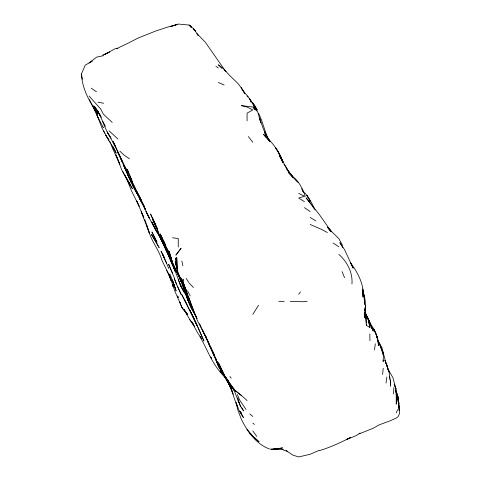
<?xml version="1.0" encoding="UTF-8"?>
<svg xmlns="http://www.w3.org/2000/svg" width="481" height="481" viewBox="0 0 481 481"><rect width="100%" height="100%" fill="white"/><g stroke="black" fill="none" stroke-linecap="round" stroke-linejoin="round"><path stroke-width="0.72" d="M178.247 247.036L178.253 238.534L172.517 237.752M247.078 120.875L247.078 113.137L252.814 109.939L247.078 107.035L241.342 105.592L252.814 107.035M390.368 385.72L390.47 379.846L389.376 379.671M364.742 312.969L364.676 314.454C366.63 305.976 365.133 297.39 362.415 289.267L364.303 297.703L364.508 304.443L364.364 301.521M364.845 310.738L364.983 307.768M393.548 394.065L393.861 387.62M398.527 405.549L399.158 410.552C398.815 403.661 398.533 396.609 395.737 390.085M382.629 374.513L383.207 368.224M185.588 288.702C180.868 279.142 175.012 268.915 175.733 257.966L175.799 259.397M374.501 349.952L375.312 343.795M390.47 386.249L390.47 379.846M386.002 383.086L386.874 376.966M364.899 314.327L364.406 317.628L365.524 311.652L365.32 308.225M365.758 305.164L364.808 311.237L365.428 307.401M397.047 401.737L397.889 396.566L396.206 391.48M82.491 79.257L81.379 74.014L85.245 65.157L92.25 61.117L89.075 62.945L96.681 57.095L103.686 55.67M396.206 412.902L397.643 409.674M252.814 314.412L258.55 305.213M298.701 294.252L300.397 291.955M360.071 433.032L356.06 435.69L346.266 439.616L350.324 437.62C340.362 442.676 330.164 447.42 319.438 450.625M319.095 450.408L310.173 454.268L298.695 456.95L293.019 455.17L287.223 451.346L282.125 449.561M102.549 55.165L109.421 52.08L104.088 54.744L115.151 48.743L116.504 48.671L126.623 43.927L138.095 38.047L155.303 31.187L166.781 27.333L177.657 24.369L170.22 26.695L178.253 24.05L189.123 25.054L191.288 26.948M359.259 433.874L373.262 428.21L378.998 424.939L390.47 420.683L396.206 418.031L398.16 416.594L399.525 413.552L399.621 406.872L398.484 403.535M271.254 449.29L282.642 447.919L275.751 449.29L270.015 449.086M307.215 301.268L302.489 301.749L290.284 301.328M273.671 448.815L280.97 448.28L275.751 449.29L283.249 449.597M278.776 301.304L284.145 301.34M116.504 48.671L117.965 48.701M97.944 102.194L103.686 103.247M310.173 224.471L321.645 229.431L327.381 232.545M218.398 82.498L224.134 84.975M269.354 448.965C256.054 443.969 247.414 431.487 241.342 419.246L237.891 410.161L236.129 402.651M298.695 193.344L304.431 196.272L298.695 198.058L304.437 201.683M366.281 323.941L366.36 325.384L369.943 327.453L368.127 319.083L364.971 312.271M310.173 217.472L315.909 220.971M186.55 312.842C182.798 310.479 181.139 306.036 179.792 301.99L181.806 307.443L183.117 308.772M333.111 243.001L338.846 246.825M129.527 158.802L124.236 155.237L119.841 151.154M215.927 66.33L218.398 68.001M304.437 207.648L310.173 211.55M91.252 88.179L96.489 91.781M186.947 313.269L185.281 312.067L187.35 314.508M244.781 93.416L241.005 87.434L237.614 83.153L229.022 74.868L224.134 69.258L218.398 64.797L221.819 68.266M247.078 400.577C240.536 393.819 231.102 389.604 227.639 380.327L235.606 391.486L234.265 389.279M286.135 450.378L287.223 451.244M207.407 339.851L216.294 360.383L220.274 366.877L218.398 362.884L224.597 375.992L234.259 389.754L235.606 391.029L230.712 386.147L234.259 389.754L241.342 395.4M252.814 423.094L254.461 424.452M249.783 413.907L252.814 416.48M293.121 177.772L288.75 172.841L292.959 177.068C298.406 180.694 301.304 186.532 303.613 192.412L301.906 188.823L303.487 191.991M117.929 139.009L109.109 130.856M112.211 122.445L103.469 114.244M191.234 27.08L189.123 25.054L193.843 28.95L198.208 35.45M193.344 29.1L195.454 31.121L193.374 29.034M181.806 307.443L182.864 308.489M338.846 254.389C347.168 261.748 352.868 272.661 351.96 283.952M292.959 177.068L298.22 182.63M247.078 96.032L250.174 99.351L252.814 103.944L255.477 110.041M189.358 283.213L193.38 287.512M297.024 181.313L289.261 172.553L287.229 169.619L286.099 167.755L292.821 176.954L287.229 169.619L280.152 156.397L281.493 159.187C278.012 149.242 271.224 141.33 263.534 134.421L270.021 141.414L264.285 135.113L266.456 137.788M248.286 96.861L244.42 92.472L241.149 87.734L244.709 93.338M89.129 96.032L100.806 109.163L103.187 113.835M377.669 340.843L378.998 342.382L381.908 347.607L385.654 361.952L388.937 371.53L389.971 378.751L389.436 376.689M249.38 98.894L255.128 106.157L257.088 109.963L252.814 103.096L257.088 109.963M201.383 338.371L197 331.788L191.624 321.645L193.681 324.597M226.978 379.888L220.106 371.434L223.334 375.27C212.241 364.616 207.533 349.675 200 336.682L201.19 338.167M187.386 314.424L183.982 309.301L189.718 319.57L194.739 326.473M248.346 136.568L252.814 142.256M284.024 164.268L286.448 167.556L288.588 172.15M211.46 358.225L210.576 357.064L211.412 358.201M227.224 380.218C219.36 370.292 215.32 357.966 210.101 346.579L213.774 355.218M256.764 436.369L252.814 430.946M111.165 138.306C105.105 130.321 102.952 120.238 97.944 111.676L101.431 117.388M229.87 376.479L231.205 378.27M246.013 409.463L239.574 399.933L237.361 394.588M329.948 230.195L327.381 227.122L331.415 231.824L329.094 229.028L338.846 238.606L342.514 245.382M330.411 230.363L319.468 214.718L306.03 197.829L312.289 205.621L313.612 208.165M225.805 378.132L224.134 375.799L225.775 378.156M189.718 319.57L193.542 324.952M225.884 71.717L205.309 42.202L197.006 33.754L198.202 35.516M97.276 110.365L94.384 106.241L100.126 115.344M225.769 71.681L224.134 69.282M187.259 314.231L185.642 311.856L187.41 314.472M227.832 381.15L224.158 375.745M106.956 136.995L102.098 128.283L96.134 112.686L97.95 117.34L93.777 108.399M107.774 138.209L109.007 140.037M253.962 108.49L253.162 107.299L257.582 111.37L260.828 122.739L259.542 118.001L263.017 128.096L267.628 138.684L265.752 135.233L268.446 139.863M189.724 25.385L190.945 27.225M225.126 376.671L225.914 377.862M233.369 388.45L240.368 406.096L243.542 410.882L241.456 407.124M151.954 222.144L155.603 229.846L161.039 238.396L158.97 234.53L163.318 242.785M224.134 376.082L229.545 384.992L221.176 370.815L216.077 360.51L218.398 365.885L222.402 372.589M225.547 377.399L226.731 379.196M369.576 322.679C374.627 329.371 378.252 337.295 378.697 345.749L377.777 341.444M186.207 278.409L188.871 282.515M179.533 277.122L181.559 280.285L176.244 270.917L181.541 280.249M108.856 140.061L105.724 135.167L116.228 153.235L112.596 145.755M109.638 141.282L110.426 142.502M186.995 296.609L181.541 287.728L173.629 267.093L175.318 271.452L170.593 260.936L167.791 252.615M226.701 379.214L221.404 370.683L226.713 379.208M224.729 376.076L226.701 379.172M161.039 238.396L155.982 230.417L161.345 238.955M264.285 132.083L266.492 136.021M186.345 294.889L184.824 292.454L186.923 296.296M369.751 323.118L373.262 331.138L368.163 319.065L372.372 328.854L368.945 320.25L364.911 312.247M264.863 132.822L269.546 140.885M110.179 136.863L107.197 131.962L115.157 146.122L113.005 141.859L122.781 162.704L117.671 152.405M155.303 228.493L153.012 224.723L155.243 228.397M122.661 171.44L132.365 188.624L124.675 174.856M135.408 190.181L132.365 183.664L137.674 193.843L132.365 183.664L136.784 192.839L136.105 191.51M136.147 191.414L136.887 192.64M95.503 111.394L89.322 99.609M144.649 207.197L140.007 199.116L144.534 207.143M215.452 357.467L218.362 365.819L223.406 374.477L218.362 365.819L215.151 356.908M93.32 105.646L97.95 114.141C89.622 102.056 82.221 89.081 81.379 74.014M138.101 195.184L139.219 197.084M181.577 280.261C176.022 271.308 170.875 261.88 169.252 251.322L172.517 263.089L176.178 270.959L172.517 263.089L168.146 250.679L171.062 257.461M364.983 312.62L367.526 317.544M387.47 368.356L392.905 377.639L395.977 389.105M218.398 365.885L223.431 374.495M226.948 380.73L229.816 385.696M143.494 205.297L132.365 185.329M144.619 207.251L138.101 194.757M145.154 208.562L141.438 202.146L135.143 188.678L137.674 193.843M387.993 369.709L389.075 371.615L388.089 369.679M265.927 135.522L267.701 138.642M196.47 317.274L192.911 309.812M97.685 110.955L100.156 115.326M159.716 235.654L161.039 237.993M166.781 270.466L170.851 278.733L161.953 260.353C159.271 250.745 152.772 242.977 149.573 233.658M140.007 199.116L142.791 204.13M237.975 400.853L239.37 403.361M379.299 344.095L379.99 345.352M103.686 131.06L104.906 133.285M166.192 249.398L159.337 235.161L169.673 258.183L168.645 255.435M186.995 304.449L181.608 294.318L193.891 318.53L203.926 341.035L198.202 327.645M141.161 199.843L137.53 193.266L143.831 206.006L143.248 204.696M135.041 188.738L145.298 209.307L142.851 204.1L147.475 214.67L155.603 229.846M342.863 247.571L339.863 242.683L344.582 249.699L353.138 268.133L350.318 262.56C357.515 272.048 363.359 283.087 363.456 295.286L362.824 293.169M187.512 290.903L190.235 295.953M206.92 339.297L201.527 328.108M218.398 362.902L223.064 372.21M102.706 121.308L105.423 126.365M214.388 354.864L210.792 348.154L213.323 352.868M134.921 187.788L132.876 183.958L137.813 193.759L135.239 188.624M136.628 190.981L137.307 192.256M128.553 181.463L130.351 184.824M222.042 370.316L223.058 372.21M196.464 317.195C187.337 302.82 183.802 286.015 176.401 270.827L178.253 274.26L166.149 250.252L162.987 242.129L166.775 250.373L161.039 238.853L152.285 218.518L158.814 232.96M193.103 309.199L183.982 285.299L182.972 279.106L183.141 280.183M186.267 291.624L183.327 283.381L187.301 293.59M185.552 288.6L180.634 277.759L186.015 290.109L183.982 285.299M98.01 117.466L103.295 127.585L102.964 126.948M140.368 198.1L137.993 193.536M165.825 248.587L161.454 240.193L165.747 248.467M184.457 299.837L197.901 326.996M134.728 188.919L137.362 194.023M189.412 299.416L185.822 291.877L182.395 281.439M303.577 192.226L303 191.107C308.423 196.314 311.935 203.078 314.989 209.854M133.724 186.875L135.426 190.187M218.398 365.338L221.218 370.791M115.157 145.533L113.233 141.721L125.529 167.743L128.878 172.426L126.629 169.198L129.768 175.541L132.648 183.495M184.969 287.331L181.884 280.904L185.51 288.732L181.884 280.904M134.969 188.78L137.554 193.909L133.183 184.133M113.63 148.112L115.151 151.136M214.249 354.942L204.383 334.151L197.336 320.514L190.488 302.435M165.055 244.264L160.119 233.862L165.831 245.508M171.543 259.644L164.676 244.48L167.268 249.603M197.03 318.53L195.767 315.987L197.006 318.536M240.861 412.427L243.416 417.58C236.52 408.056 234.157 396.621 229.87 385.954L227.729 380.014M365.127 312.686L370.502 324.338L368.127 319.083L369.943 327.453M127.014 169.366L130.598 177.23M161.592 239.634L166.516 249.741M192.075 314.76L196.963 325.186L189.718 309.938L193.891 318.53M162.007 240.512L164.099 244.817M229.87 385.798L231.716 389.598M365.097 312.554L365.722 313.852L366.36 325.384M233.772 388.678L234.283 389.742M126.629 171.561L123.665 165.392L129.599 178.631L126.9 172.348M130.267 179.906L131.511 182.497M161.039 235.822L162.59 239.063M189.857 300.312L188.311 297.066L189.153 298.833M228.036 381.746L229.563 384.974L229.034 383.634M126.942 179.16L129.786 185.149L121.747 169.919L116.011 154.864L119.883 164.37L112.656 148.677L111.045 143.813M233.417 394.336L227.26 380.549L229.575 385.497L223.593 373.521M130.772 181L131.62 182.798M161.039 238.456L161.766 240.001M258.55 113.197C262.806 121.777 264.592 131.349 268.825 139.929M230.808 387.626L231.722 389.568M171.38 259.175L163.756 241.528M171.813 260.233L172.517 261.736M126.906 172.156L127.736 173.936M127.712 174.356L130.225 179.756M130.85 181.109L131.481 182.461M206.812 339.37L202.543 330.146L204.383 334.151M228.397 382.419L229.575 384.98L228.427 382.347M218.867 363.87L219.468 365.175M185.504 288.678L184.59 286.664L186.027 290.043M120.22 157.558L131.722 184.031M204.509 334.079L208.958 343.927M152.032 221.994L155.303 229.245M166.679 263.197L161.045 251.124L164.412 257.882L162.548 254.07L168.819 268.584M167.574 250.348L166.775 248.563L171.933 260.365M163.913 244.919L175.397 271.41L169.282 256.006M268.26 138.312L269.438 140.945M172.517 280.621L172.186 279.888L176.106 290.873L172.517 280.621L175.078 287.8M134.945 187.969L130.549 178.084L132.672 183.483M177.405 285.979L181.205 294.546L176.365 284.091L174.344 278.637L176.527 284M282.738 162.247L278.361 152.357L280.856 156.8L282.81 162.271M177.357 269.246L177.717 270.069L175.144 261.345M230.399 386.441L231.223 388.341M229.894 385.678L232.467 391.63M183.177 283.405L184.482 286.604L184.295 286.135M179.335 277.008L181.686 282.443M182.275 283.802L183.153 285.84M178.86 276.028L181.71 282.666M183.135 285.979L182.275 283.988L185.486 292.069L183.676 287.319M180.622 304.245L174.994 291.51L168.729 273.605M158.694 234.043L161.039 239.514L159.59 235.72M140.975 199.387L143.831 206.271M199.597 323.671L201.196 327.447M178.517 275.09L179.058 276.371M256.319 109.518L254.954 106.259L256.752 111.027M342.039 271.603L344.582 277.717M230.381 386.453L231.193 388.414M159.157 234.71L161.039 239.243M214.057 354.088L214.893 356.12M185.961 293.037L183.982 288.227L185.486 292.069M126.623 178.493L131.457 190.807L139.153 206.241L136.76 200.992L143.837 217.586L141.192 211.682L149.477 233.393L144.877 219.589M178.247 279.701L181.541 287.728M181.68 282.678L177.91 273.262M384.968 360.353L387.566 367.472L384.992 360.461M394.119 384.229L395.959 388.834L396.296 395.544L396.122 394.179M174.597 278.493L168.615 264.201L172.511 273.208M168.897 252.645L169.661 254.611M170.172 255.928L171.446 259.211M183.207 283.429L183.982 285.437M124.585 166.438L126.629 171.723M205.369 335.221L206.926 339.267M177.2 269.156L177.585 270.142L175.349 261.466L177.2 269.156L176.725 257.395L177.194 269.15L175.349 261.466M185.059 290.855L183.363 286.393M177.014 271.254L180.94 281.451M142.953 204.034L145.046 209.451M394.733 385.582L395.959 388.834M130.886 177.892L132.119 181.151M205.357 335.239L208.934 344.763L213.366 352.97L210.882 347.775M170.148 274.441L174.212 285.335M232.798 387.806L233.652 390.097L232.894 388.053M236.189 403.06L237.861 407.539L236.105 402.807M169.053 275.072L171.08 280.525L168.903 273.749M177.297 267.827L176.046 264.406L177.717 270.069M177.074 271.218L178.247 274.447L177.615 272.523M182.281 281.487L183.989 286.177M227.747 380.056L229.87 385.954L227.122 378.968M188.516 296.945L190.242 301.749M177.675 295.923L178.247 297.547L177.868 296.476M380.23 346.049L383.357 355.062L383.201 361.598L383.116 360.113M228.986 382.587L229.647 384.487M228.92 382.359L229.629 384.433M169.144 275.024L170.304 278.421M386.153 363.299L388.937 371.53M182.269 281.517L187.524 297.523L183.982 286.063L185.822 291.877L184.079 286.369M146.729 225.072L149.423 233.249M237.722 397.925L240.368 406.096M210.955 347.775L211.622 349.837L211.147 348.364M282.72 162.319L281.493 158.465L282.347 161.321M364.911 314.376L366.173 318.65L364.76 313.017M395.695 390.806L396.206 392.959L395.641 390.097M181.842 261.063L182.924 265.837M304.431 193.35L305.14 196.495M362.415 289.267L364.303 297.703L364.033 294.955L364.285 300.066M377.014 337.854L376.244 334.265L373.791 329.064L377.705 338.558L376.244 334.265C377.573 341.582 382.028 347.745 383.357 355.062L382.575 350.487L382.744 353.445M250.174 99.351L250.691 102.092M395.586 390.067L395.767 391.438M398.527 406.09L398.659 407.431M365.722 313.852L366.203 322.498M369.811 334L369.949 340.698M396.278 395.641L396.206 404.184L396.542 402.417L396.278 395.641M178.247 251.9L175.878 255.14L181.115 248.238L178.247 251.9M258.952 441.72L249.976 433.664L258.952 441.72M254.275 437.8L247.078 429.731L254.275 437.8M330.934 231.223L329.094 229.028L330.934 231.223M193.981 312.007L189.724 304.479L195.454 315.259L191.618 308.405L187.031 297.805L191.618 308.405L193.975 312.013M241.342 413.456L240.055 411.411L241.342 413.456M278.505 152.273L275.757 147.92L280.856 156.8L278.505 152.273M155.309 240.71L151.395 234.385L159.157 247.673L155.309 240.71M281.493 159.295L279.533 156.036L283.471 162.65L281.493 159.295M309.445 199.801L306.968 195.442L310.167 201.118L309.445 199.801M183.982 291.883L180.044 284.043L183.982 291.883M155.309 238.949L151.93 231.974L157.01 242.286L155.309 238.949M149.567 218.518L146.074 211.448L149.567 218.518M165.933 249.405L161.351 240.133L166.775 251.395L165.933 249.405M157.395 228.818L152.615 218.326L157.395 228.818M155.303 224.597L150.583 214.051L155.303 224.597M230.128 385.81L229.87 385.245L230.104 385.798M254.99 109.548L253.884 106.878L254.978 109.602M173.226 286.73L172.517 284.938L173.226 286.73M172.432 279.744L172.432 279.744M189.123 303.222L185.858 294.023L189.123 303.222M397.889 396.566L397.348 394.943L398.977 403.824L397.889 396.566M362.794 290.205L362.716 289.093L362.981 296.939L362.794 290.205"/></g></svg>
